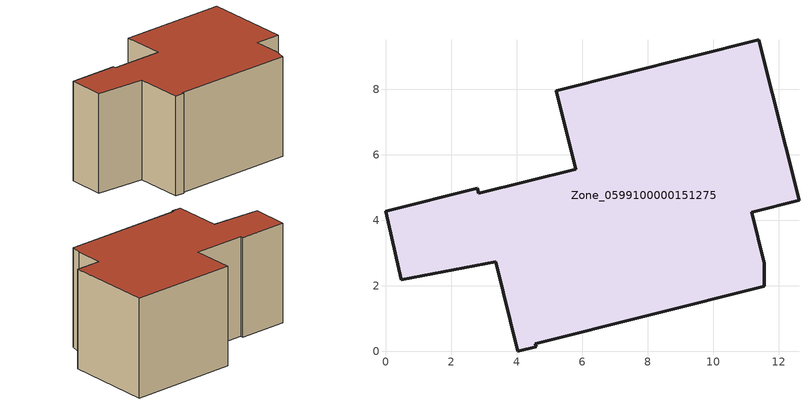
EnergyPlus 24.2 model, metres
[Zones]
Zone_0599100000151275
 floor ground (C_G): 11.17,4.24 11.55,2.69 11.55,1.98 4.57,0.23 4.61,0.14 4.04,0 3.36,2.73 0.48,2.19 0,4.27 2.8,4.97 2.84,4.82 5.81,5.56 5.21,7.95 11.39,9.51 12.62,4.61 z0
 wall outside (C_F): 0.48,2.19 3.36,2.73 4.04,0 4.61,0.14 4.57,0.23 11.55,1.98 11.55,2.69 11.17,4.24 12.62,4.61 11.39,9.51 5.21,7.95 5.81,5.56 2.84,4.82 2.8,4.97 0,4.27 0.48,2.19 z0:5.93
 roof outside (C_R): 11.55,2.69 11.17,4.24 12.62,4.61 11.39,9.51 5.21,7.95 5.81,5.56 2.84,4.82 2.8,4.97 0,4.27 0.48,2.19 3.36,2.73 4.04,0 4.61,0.14 4.57,0.23 11.55,1.98 z5.93
[BUILDING]
Pand.0599100000151275: North Axis=0; Terrain=City; Loads Convergence Tolerance Value=0.04; Temperature Convergence Tolerance Value=0.4; Solar Distribution=FullExterior; Maximum Number of Warmup Days=25; Minimum Number of Warmup Days=1
[Site:Location]
Rotterdam.The.Hague.AP_ZH_NLD Design_Conditions: Latitude=51.96; Longitude=4.45; Time Zone=1; Elevation=-4.5
[SITE:GROUNDTEMPERATURE:BUILDINGSURFACE]
18, 18, 18, 18, 18, 18, 18, 18, 18, 18, 18, 18
[MATERIAL] Thermal Absorptance=0.9; Solar Absorptance=0.7; Visible Absorptance=0.7
Name | Roughness | Thickness | Conductivity | Density | Specific Heat
G.TC.1965-1974 | MediumSmooth | 0.15 | 0.882353 | 540 | 1210
F.TC.1965-1974 | Rough | 0.3 | 0.697674 | 1920 | 840
R.TC.1965-1974 | MediumRough | 0.2 | 0.232558 | 1500 | 1000
[CONSTRUCTION]
C_G: G.TC.1965-1974
C_F: F.TC.1965-1974
C_R: R.TC.1965-1974
[ZONE]
Zone_0599100000151275: Type=1; Multiplier=1; Ceiling Height=Autocalculate; Volume=Autocalculate; Floor Area=autocalculate; Part of Total Floor Area=Yes
[ZONEINFILTRATION:DESIGNFLOWRATE]
Infil_Zone_0599100000151275: Zone or ZoneList or Space or SpaceList=Zone_0599100000151275; Schedule=AlwaysOn; Design Flow Rate Calculation Method=Flow/Area; Flow Rate per Floor Area=0.003; Constant Term Coefficient=1; Temperature Term Coefficient=0; Velocity Term Coefficient=0; Velocity Squared Term Coefficient=0
[HVACTEMPLATE:ZONE:IDEALLOADSAIRSYSTEM]
Zone_0599100000151275: Maximum Heating Supply Air Temperature=50; Minimum Cooling Supply Air Temperature=13; Maximum Heating Supply Air Humidity Ratio=0.0156; Minimum Cooling Supply Air Humidity Ratio=0.0077; Heating Limit=NoLimit; Cooling Limit=NoLimit; Dehumidification Control Type=ConstantSensibleHeatRatio; Cooling Sensible Heat Ratio=0.7; Dehumidification Setpoint=60; Humidification Control Type=None; Humidification Setpoint=30; Outdoor Air Method=None; Outdoor Air Flow Rate per Person=0.00944; Outdoor Air Flow Rate per Zone Floor Area=0; Outdoor Air Flow Rate per Zone=0; Demand Controlled Ventilation Type=None; Outdoor Air Economizer Type=NoEconomizer; Heat Recovery Type=None; Sensible Heat Recovery Effectiveness=0.7; Latent Heat Recovery Effectiveness=0.65
[ZONECONTROL:THERMOSTAT]
ThermostatControl_Zone_0599100000151275: Zone or ZoneList=Zone_0599100000151275; Control Type Schedule=DualSetpointControlType; Control 1=Thermostat_Zone_0599100000151275; Temperature Difference Between Cutout And Setpoint=0
[THERMOSTATSETPOINT:DUALSETPOINT]
Thermostat_Zone_0599100000151275: Heating Setpoint Temperature Schedule=HeatingSetpoint_Zone_0599100000151275; Cooling Setpoint Temperature Schedule=CoolingSetpoint_Zone_0599100000151275
[SCHEDULE:COMPACT]
HeatingSetpoint_Zone_0599100000151275: Through: 12/31, For: AllDays, Until: 24:00, 21
CoolingSetpoint_Zone_0599100000151275: Through: 12/31, For: AllDays, Until: 24:00, 24
DualSetpointControlType: Through: 12/31, For: AllDays, Until: 24:00, 4
AlwaysOn: Through: 12/31, For: AllDays, Until: 24:00, 1
